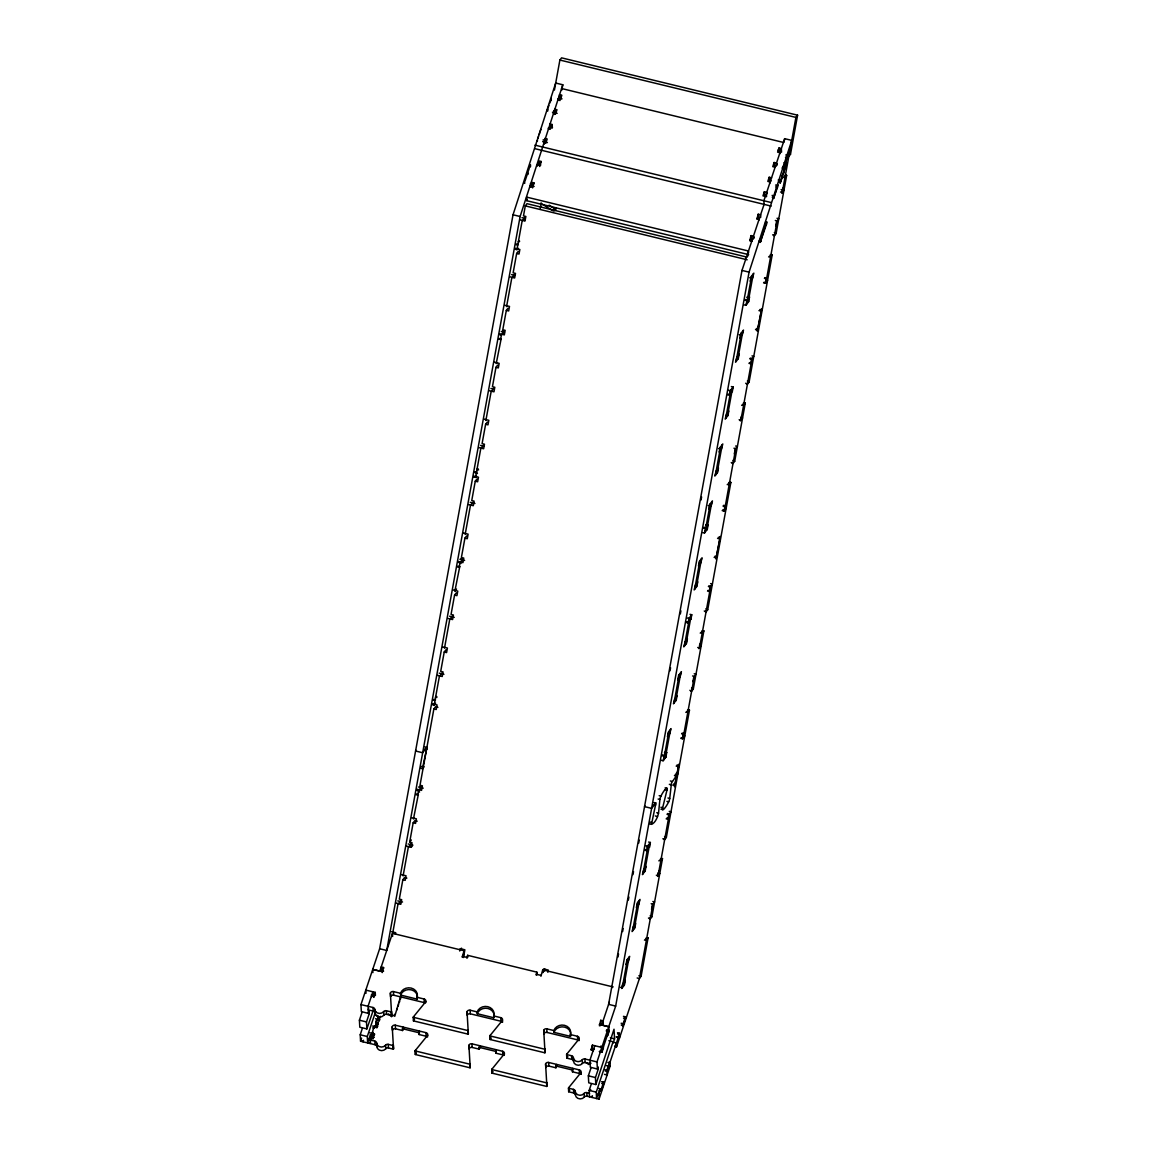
<?xml version="1.0" encoding="UTF-8"?>
<svg xmlns="http://www.w3.org/2000/svg" width="1157" height="1157" viewBox="0 0 1157 1157"><rect width="100%" height="100%" fill="white"/><g stroke="black" fill="none" stroke-linecap="round" stroke-linejoin="round"><path stroke-width="1.5" d="M649.786 823.885C653.994 825.867 657.668 817.435 658.521 813.241L659.909 799.473C659.909 795.785 668.616 783.188 666.953 790.202L662.672 807.702C660.994 814.716 669.715 802.119 669.729 798.431L671.479 783.014L676.223 776.029L674.444 775.595M537.427 140.344L537.427 141.125M658.521 813.241L656.771 812.691M362.17 1011.912L359.408 1020.199L359.798 1027.199L366.87 1028.92L366.48 1021.92L369.257 1013.633L361.346 1011.58L360.955 1004.58L379.641 948.74L513.028 214.783L555.707 83.044L562.794 84.765L561.825 90.044M562.794 84.765L520.115 216.504L386.727 950.461L379.641 948.74M374.854 1026.91C375.085 1020.46 369.17 1044.164 373.118 1032.406M403.099 875.936L408.276 847.459L411.082 843.786M416.028 794.657L417.793 795.09L418.632 790.535L421.423 786.861L419.658 786.427M431.937 704.584L434.15 705.134L439.327 676.657L442.119 672.984M444.49 648.195L449.668 619.733L452.459 616.045M457.42 566.916L459.184 567.349L460.023 562.794L462.814 559.12L461.05 558.686M473.763 476.959L475.541 477.393L480.719 448.916L483.51 445.243M485.882 420.454L491.06 391.992L493.851 388.318M498.812 339.175L500.576 339.608L501.4 335.053L504.206 331.379L502.427 330.945M515.154 249.218L516.933 249.652L522.096 221.175L524.902 217.502L524.352 220.539M406.874 878.12L404.516 877.541L402.838 879.754L399.324 899.105L401.681 899.683L400.857 904.239L396.128 903.096M406.483 846.157L411.198 847.3L412.022 842.744L409.665 842.18L413.179 822.815L414.857 820.617L417.229 821.181M416.592 793.919L418.357 794.353L413.454 818.997L414.018 818.259M437.925 707.317L435.553 706.739L433.875 708.952L420.02 785.241L422.377 785.82L421.553 790.376L416.824 789.219M445.908 649.815L444.23 652.013L440.716 671.364L443.073 671.942L442.234 676.498L437.52 675.355M456.248 592.876L454.571 595.074L451.056 614.439L453.414 615.003L452.589 619.559L447.875 618.417M457.984 566.178L459.748 566.612L454.846 591.256L456.523 589.058M466.604 535.937L464.926 538.15L461.397 557.5L463.769 558.079L462.93 562.635L458.215 561.478M476.944 478.998L475.267 481.211L471.752 500.562L474.11 501.14L473.285 505.696L468.571 504.553M487.299 422.074L485.622 424.272L482.093 443.637L484.465 444.201L483.626 448.757L478.911 447.614M497.64 365.135L495.963 367.333L492.448 386.698L494.806 387.277L493.981 391.818L489.252 390.676M499.376 338.437L501.14 338.871L496.237 363.515L496.787 362.777M507.995 308.196L506.318 310.409L502.789 329.759L505.161 330.338L504.322 334.894L499.607 333.737M518.336 251.271L516.658 253.47L513.144 272.821L515.501 273.399L514.677 277.955L509.948 276.812M747.104 257.158L526.985 203.675L525.307 205.888L523.485 215.896L525.857 216.46L525.018 221.016L520.303 219.873M400.177 903.762L400.727 900.724L397.936 904.398L392.758 932.86L393.322 932.137M421.119 788.568L421.423 786.861M462.496 560.827L462.814 559.12M503.787 333.65L504.206 331.379M513.997 277.478L514.547 274.44L511.756 278.114L506.578 306.591L507.142 305.853M395.39 934.292L395.68 932.701L391.543 931.703M554.434 90.072L559.887 60.048L561.564 57.85L797.592 115.194L790.506 154.257L788.828 156.455A2.459 2.285 37.3 0 1 788.163 156.195L785.936 154.821M540.319 208.39L541.274 203.126M559.916 100.587L560.552 97.072M555.982 208.607A2.459 2.285 37.3 0 1 554.695 208.636L553.017 210.834A2.459 2.285 37.3 0 0 555.794 209.128L556.025 207.855M459.806 950.49L460.139 948.639L464.868 949.796L463.465 957.475M461.513 948.147L459.734 950.924M542.893 972.473L543.544 968.915L548.259 970.058L547.854 972.328M544.397 971.258L544.802 968.988M741.984 270.42L608.596 1004.363L615.669 1006.084L749.071 272.141L791.75 140.387L784.663 138.666L763.88 200.768L764.083 204.37L741.984 270.42L749.071 272.141M612.458 987.528L612.632 986.574M617.997 956.998L618.547 953.961M622.625 931.573L623.175 928.536M628.352 900.059L628.902 897.022M632.966 874.634L633.53 871.597M638.693 843.12L639.243 840.098M670.019 670.8L670.568 667.763M680.359 613.875L680.909 610.838M701.055 499.998L701.605 496.96M747.74 256.218A2.459 2.285 37.3 0 1 747.769 255.769L748.001 254.497M750.459 240.974L750.821 238.978M644.984 850.279L646.749 850.713L647.573 846.157L650.379 842.484L648.6 842.05M661.327 760.323L663.106 760.756L664.494 755.463L662.281 754.928M686.376 622.538L688.14 622.972L688.965 618.417L691.77 614.743L689.991 614.309M702.718 532.582L704.497 533.015L705.871 527.722L704.107 527.288M727.767 394.797L729.532 395.231L730.356 390.676L733.162 387.002L731.383 386.568M744.11 304.841L745.875 305.274L747.263 299.981L745.498 299.562M627.441 959.298L622.264 987.76L620.499 987.326M632.619 930.821L637.796 902.359M642.959 873.882L648.137 845.42M663.655 760.019L668.833 731.557M674.01 703.08L679.173 674.618M684.351 646.156L689.529 617.679M694.706 589.217L699.869 560.74M705.047 532.278L710.224 503.816M715.402 475.339L720.565 446.877M725.743 418.415L730.92 389.938M736.098 361.476L741.261 333.014M746.439 304.537L751.616 276.075M629.119 957.085L623.941 985.547L622.177 985.128M634.296 928.623L639.474 900.146M644.637 871.684L649.815 843.222M665.333 757.821L670.51 729.344M675.688 700.882L680.866 672.419M686.029 643.943L691.206 615.481M696.384 587.004L701.547 558.542M706.725 530.08L711.902 501.603M717.08 473.141L722.243 444.678M727.42 416.202L732.598 387.74M737.776 359.277L742.939 330.801M748.116 302.339L753.294 273.862M647.211 847.343L649.554 847.04L650.379 842.484M663.106 760.756L665.897 757.083L666.721 752.527L664.957 752.093M688.603 619.602L690.931 619.299L691.77 614.743M704.497 533.015L707.289 529.342L708.113 524.786L706.348 524.352M729.561 391.76L732.323 391.558L733.162 387.002M745.875 305.274L748.68 301.601L749.505 297.045L747.74 296.611M784.027 142.181L784.663 138.666M666.157 818.838L667.936 819.272L668.76 814.716L671.002 811.78L669.223 811.346M680.793 738.368L682.558 738.802L683.946 733.509L682.182 733.075M707.549 591.097L709.328 591.531L710.152 586.975L712.394 584.039L710.615 583.605M722.185 510.627L723.949 511.061L725.338 505.768L723.559 505.349M748.941 363.356L750.719 363.79L751.544 359.234L753.786 356.298L752.007 355.864M763.562 282.887L765.341 283.32L766.729 278.027L764.951 277.608M797.592 115.194L795.915 117.407L782.277 192.438L780.512 192.019M614.83 1045.971L615.9 1046.622A2.459 2.14 -3.2 0 0 616.551 1046.883L639.416 978.533L641.094 976.32L648.079 937.908A2.459 2.285 37.3 0 0 647.385 937.835L646.127 937.951M648.47 918.022L649.583 918.716A2.459 2.285 37.3 0 0 650.234 918.962L651.912 916.763L662.484 858.61A2.459 2.285 37.3 0 0 661.79 858.537L660.531 858.653M662.874 838.724L663.988 839.418A2.459 2.285 37.3 0 0 664.653 839.678L666.331 837.466L689.471 710.167A2.459 2.285 37.3 0 0 688.777 710.094L687.518 710.21M689.861 690.281L690.975 690.975A2.459 2.285 37.3 0 0 691.626 691.235L693.303 689.022L703.875 630.869A2.459 2.285 37.3 0 0 703.181 630.811L701.923 630.912M704.266 610.983L705.38 611.677A2.459 2.285 37.3 0 0 706.045 611.937L707.722 609.739L730.862 482.426A2.459 2.285 37.3 0 0 730.168 482.353L728.91 482.469M731.253 462.54L732.367 463.234A2.459 2.285 37.3 0 0 733.017 463.494L734.695 461.281L745.267 403.128A2.459 2.285 37.3 0 0 744.573 403.07L743.315 403.171M745.658 383.242L746.771 383.936A2.459 2.285 37.3 0 0 747.436 384.196L749.114 381.998L772.24 254.685A2.459 2.285 37.3 0 0 771.56 254.627L770.287 254.728M772.645 234.799L773.758 235.493A2.459 2.285 37.3 0 0 774.409 235.753L776.087 233.54L786.659 175.401A2.459 2.285 37.3 0 0 785.965 175.329L784.706 175.445M766.498 195.287L766.527 196.748M426.991 747.335L422.392 768.769M645.042 805.966L644.536 806.631L651.608 808.353L655.947 802.958L651.492 824.391M547.333 110.421L547.854 108.599M776.275 166.058L777.027 163.571M524.309 183.356L524.584 182.358L524.642 183.37M753.265 238.978L753.901 236.91M623.045 1023.251C620.528 1033.027 627.759 1013.272 625.069 1017.205M530.499 166.767L530.499 164.713M601.192 1088.563C598.762 1098.427 605.921 1078.31 603.216 1082.518M625.17 1019.013L625.214 1016.772L623.449 1016.352M599.384 1090.357L601.293 1090.357M621.237 1025.044L623.146 1025.044M537.86 138.478L538.511 136.54M539.162 134.602L539.813 132.665M540.247 131.363L540.898 129.425M548.288 107.312L548.939 105.359M549.589 103.421L550.24 101.483M550.674 100.196L551.296 98.388M524.945 181.287L527.115 174.808M527.476 173.738L528.185 171.583M528.547 170.498L529.27 168.344M529.631 167.273L530.354 165.118M527.925 174.461L528.286 173.376M545.381 138.912L544.557 142.904L545.048 142.007M555.158 109.669L554.333 113.661L554.825 112.764M544.354 144.075L545.468 140.706M549.271 129.353L549.98 127.256L552.511 127.313M554.246 114.485L555.331 111.26M559.005 100.269L560.697 95.192M532.032 183.008L531.28 186.769L532.133 184.802M555.071 114.138L555.432 113.053M550.081 129.063L549.691 123.915L552.048 124.493L550.66 128.629L548.302 128.051L548.36 128.962M748.68 254.627L526.797 200.711L527.245 199.38M540.84 164.959L538.916 164.496L539.625 162.385M532.596 187.897L533.927 182.849L531.569 182.285L531.67 184.079L530.34 183.761M539.74 166.507L541.086 161.459L538.728 160.895L538.916 164.496M463.205 957.432L464.044 950.721L392.454 933.337L379.814 971.113L372.728 969.392L372.916 972.589M368.678 1008.6L368.244 1009.902L373.219 1011.102A2.459 2.14 -3.2 0 1 374.984 1013.026A4.917 4.295 -3.2 0 0 383.878 1015.195A2.459 2.14 -3.2 0 1 386.568 1014.356L391.543 1015.557A2.459 2.14 -3.2 0 0 391.645 1014.949L391.442 1011.348A2.459 2.14 -3.2 0 1 391.355 1011.956L391.543 1015.557M383.618 971.113L381.405 970.564L382.099 968.467M393.409 1049.182L393.221 1045.581A2.459 2.14 -3.2 0 0 393.308 1044.959L393.51 1048.56A2.459 2.14 -3.2 0 1 393.409 1049.182L388.434 1047.967A2.459 2.14 -3.2 0 0 385.744 1048.806A4.917 4.295 -3.2 0 1 376.849 1046.651A2.459 2.14 -3.2 0 0 375.085 1044.728L360.565 1041.213L360.217 1034.792L362.286 1028.573M374.073 993.849L373.147 996.611L372.887 991.809L368.042 1006.301L368.432 1013.301L369.126 1011.232L369.257 1013.633M373.913 997.421L375.244 992.373L365.8 990.088L365.988 993.299M382.229 972.589L383.56 967.541L381.203 966.963L381.405 970.564M360.565 1041.213L361.606 1038.104M366.87 1028.92L372.944 1011.204M363.529 1040.288L363.023 1041.806L362.951 1040.606M370.659 1041.864L370.11 1043.527L370.414 1034.647L367.651 1042.934L367.29 1036.513L375.62 1011.608M373.118 1038.972L373.075 1038.075L370.717 1037.496L369.907 1039.912L374.882 1041.126A2.459 2.14 -3.2 0 1 376.647 1043.05A4.917 4.295 -3.2 0 0 385.556 1045.205A2.459 2.14 -3.2 0 1 388.231 1044.366L393.221 1045.581M377.76 1026.36L375.996 1025.926L375.794 1022.325L376.603 1019.91L378.961 1020.488L379.004 1021.385M371.614 1039L373.132 1034.474M375.663 1026.924L376.676 1023.902M377.674 1020.879L378.021 1016.367M373.075 1038.075L374.463 1033.939L369.445 1032.724M376.82 1027.937L378.151 1022.904L375.794 1022.325M378.961 1020.488L380.349 1016.338L380.393 1017.249M394.739 1016.367L400.814 995.844M396.808 1009.931L397.415 1008.123M398.022 1006.315L398.63 1004.507M399.223 1002.685L399.83 1000.877M400.438 999.069L401.045 997.262M462.265 957.374L464.044 950.721M466.98 958.285L467.616 955.32L536.848 972.14L537.007 974.845M766.787 193.769L766.715 192.308L764.358 191.729L762.969 195.88L765.327 196.444M771.56 177.816L769.203 177.252L767.814 181.389L770.172 181.967L770.229 182.864M777.041 164.974L776.492 163.065L774.134 162.501L772.746 166.637L775.118 167.215M778.979 148.009L779.182 151.61L781.539 152.189L781.351 148.588L778.979 148.009L777.605 152.145L779.963 152.724L780.006 153.621M749.736 240.656L751.081 235.609L753.438 236.187L753.974 238.096M756.895 219.266L758.225 214.219L760.597 214.797L760.727 217.27M770.012 179.031L769.492 180.593L771.112 180.984M750.589 241.278L751.081 235.609M757.907 219.382L758.225 214.219M766.816 194.116L767.25 192.814M781.597 179.104L782.32 176.949M783.405 173.724L784.128 171.569M536.212 975.12L536.848 972.14M540.926 976.262L542.734 969.841L612.834 986.878M591.068 1050.18L592.398 1045.133L601.842 1047.432L602.103 1052.234L599.268 1051.554M599.398 1025.796L600.714 1020.3L603.072 1020.879L603.274 1024.48L600.917 1023.902L600.714 1020.3M592.167 1050.035L592.398 1045.133M600.309 1025.709L600.917 1023.902M594.756 1045.711L589.911 1060.202L590.301 1067.217L598.212 1069.256L595.436 1077.543L595.826 1084.543L588.739 1082.822L588.349 1075.822L591.126 1067.535M609.406 1001.948L601.683 1025.015L608.77 1026.736L609.03 1031.538L607.642 1035.674L607.584 1034.474M590.547 1062.516L590.113 1063.804L585.138 1062.589A2.459 2.14 -3.2 0 0 582.448 1063.428A4.917 4.295 -3.2 0 1 573.539 1061.273A2.459 2.14 -3.2 0 0 571.775 1059.349L566.8 1058.134L566.597 1054.533A2.459 2.14 -3.2 0 1 566.901 1053.969L579.122 1038.928A2.459 2.14 -3.2 0 0 577.459 1036.282L570.372 1034.56A8.62 7.521 -3.2 0 0 564.529 1025.319A8.62 7.521 -3.2 0 0 553.856 1030.554L546.769 1028.833A2.459 2.14 -3.2 0 0 543.718 1030.323L543.92 1033.924A2.459 2.14 -3.2 0 1 546.972 1032.434L577.647 1039.883A2.459 2.14 -3.2 0 1 578.992 1040.707M598.212 1069.256L598.068 1066.855L597.374 1068.923L596.998 1061.924L615.669 1006.084M589.52 1096.836L589.159 1090.415L591.241 1084.21M602.103 1052.234L603.419 1046.897L600.599 1046.217M590.316 1090.574L590.663 1089.547M595.826 1084.543L614.02 1029.224L614.555 1038.827L613.167 1042.963L613.094 1041.763L608.842 1040.736M592.485 1095.925L591.979 1097.429L591.907 1096.229M556.965 1065.771A8.62 7.521 -3.2 0 0 555.91 1067.781L548.837 1066.06A2.459 2.14 -3.2 0 0 545.786 1067.549L545.583 1063.948A2.459 2.14 -3.2 0 1 548.635 1062.459L579.324 1069.907A2.459 2.14 -3.2 0 1 580.988 1072.553L568.767 1087.594A2.459 2.14 -3.2 0 0 568.463 1088.159L568.665 1091.76L573.641 1092.975A2.459 2.14 -3.2 0 1 575.405 1094.898A4.917 4.295 -3.2 0 0 584.314 1097.053A2.459 2.14 -3.2 0 1 587.004 1096.214L599.051 1099.15L599.369 1090.27L596.607 1098.557L596.245 1092.136L613.094 1041.763M604.475 1074.361L607.136 1074.998L606.875 1070.196L608.249 1066.06L606.485 1065.626M617.939 1038.509L619.255 1033.172L617.491 1032.738M601.148 1090.791L603.361 1082.084L601.597 1081.665M623.001 1025.478L625.214 1016.772M599.051 1099.15L610.115 1066.089L609.913 1062.488A2.459 2.14 -3.2 0 0 609.218 1062.415L607.902 1062.488M781.857 176.226L782.219 175.155M783.665 170.846L784.027 169.761M603.318 1084.326L603.361 1082.2M516.933 249.652L518.047 248.177M500.576 339.608L501.14 338.871M475.541 477.393L476.51 476.106M473.155 502.181L470.364 505.855L465.186 534.317L465.75 533.594M459.184 567.349L459.748 566.612M788.163 156.195L789.841 153.997A2.459 2.285 37.3 0 0 790.506 154.257M783.029 177.643L785.965 175.329M786.659 175.401L784.981 177.6A2.459 2.285 37.3 0 0 784.287 177.527M783.115 187.882L781.727 193.176L783.954 190.24L781.134 189.546M776.275 225.47L775.725 226.194L776.549 221.638L778.791 218.702L777.012 218.268M773.758 235.493L775.436 233.295A2.459 2.285 37.3 0 0 776.087 233.54M750.792 280.63L750.228 281.368L751.052 276.812L753.858 273.139L752.469 278.418L749.635 277.738M768.61 256.941L771.56 254.627M772.24 254.685L770.562 256.897A2.459 2.285 37.3 0 0 769.882 256.825M434.15 705.134L435.611 703.196M749.505 297.045L746.728 297.248M765.341 283.32L767.583 280.384L765.804 279.951M416.086 750.329L415.58 751.009L422.652 752.73L426.861 747.248M740.437 337.569L739.873 338.292L740.711 333.737L743.503 330.063L742.114 335.356L739.28 334.677M422.522 768.783L424.084 766.744M736.922 356.92L735.534 362.213L738.325 358.54L739.164 353.984L738.6 354.722M417.793 795.09L418.357 794.353M750.719 363.79L751.269 363.052L749.505 362.633M729.532 395.231L730.096 394.494L728.317 394.074M746.771 383.936L748.449 381.738A2.459 2.285 37.3 0 0 749.114 381.998M726.567 413.859L725.179 419.138L727.984 415.464L728.809 410.923L728.245 411.646M409.665 842.18L411.342 839.968M741.637 405.384L744.573 403.07M745.267 403.128L743.589 405.34A2.459 2.285 37.3 0 0 742.895 405.268M411.198 847.3L412.875 845.102L408.161 843.959M741.724 415.623L740.335 420.917L742.563 417.981L740.798 417.547M719.741 451.432L719.177 452.17L720.016 447.614L722.807 443.941L721.418 449.234L718.584 448.54M716.226 470.783L714.838 476.077L717.629 472.403L718.468 467.847L717.904 468.585M734.883 453.197L734.333 453.934L735.158 449.379L737.399 446.443L735.621 446.009M732.367 463.234L734.044 461.021A2.459 2.285 37.3 0 0 734.695 461.281M709.4 508.371L708.836 509.109L709.66 504.553L712.466 500.88L711.078 506.159L708.243 505.479M727.232 484.682L730.168 482.353M730.862 482.426L729.185 484.638A2.459 2.285 37.3 0 0 728.491 484.566M708.113 524.786L705.784 525.09M723.949 511.061L726.191 508.125L724.412 507.692M699.045 565.296L698.495 566.033L699.32 561.478L702.111 557.804L700.723 563.097M695.531 584.661L694.142 589.954L696.933 586.281L697.772 581.725L697.208 582.448M709.328 591.531L709.877 590.793L708.113 590.359M688.14 622.972L688.704 622.235L686.925 621.801M705.38 611.677L707.057 609.479A2.459 2.285 37.3 0 0 707.722 609.739M685.175 641.6L683.801 646.879L686.593 643.205L687.417 638.65L686.853 639.387M700.245 633.125L703.181 630.811M703.875 630.869L702.198 633.081A2.459 2.285 37.3 0 0 701.504 633.009M700.332 643.364L698.944 648.658L701.185 645.722L699.407 645.288M678.349 679.173L677.8 679.911L678.624 675.355L681.415 671.682L680.027 676.961M674.835 698.524L673.446 703.818L676.238 700.144L677.076 695.588L676.512 696.326M693.506 680.938L692.942 681.675L693.766 677.12L696.008 674.184L694.229 673.75M690.975 690.975L692.653 688.762A2.459 2.285 37.3 0 0 693.303 689.022M668.008 736.112L667.444 736.835L668.269 732.28L671.074 728.606L669.686 733.9M685.841 712.408L688.777 710.094M689.471 710.167L687.793 712.365A2.459 2.285 37.3 0 0 687.099 712.307M666.721 752.527L664.393 752.831M682.558 738.802L684.799 735.866L683.02 735.433M667.936 819.272L668.5 818.534L666.721 818.1M646.749 850.713L647.313 849.976L645.534 849.542M663.988 839.418L665.665 837.205A2.459 2.285 37.3 0 0 666.331 837.466M643.798 869.341L642.41 874.62L645.201 870.946L646.025 866.391L645.476 867.128M658.854 860.866L661.79 858.537M662.484 858.61L660.806 860.822A2.459 2.285 37.3 0 0 660.112 860.75M658.94 871.105L657.552 876.399L659.794 873.448L658.015 873.029M636.957 906.914L636.408 907.652L637.232 903.096L640.023 899.423L638.635 904.702M633.443 926.265L632.055 931.559L634.86 927.885L635.685 923.329L635.121 924.067M652.114 908.679L651.55 909.416L652.374 904.861L654.616 901.925L652.852 901.491M649.583 918.716L651.261 916.503A2.459 2.285 37.3 0 0 651.912 916.763M626.617 963.839L626.053 964.576L626.877 960.021L629.683 956.347L628.294 961.641M644.449 940.149L647.385 937.835M648.079 937.908L646.401 940.106A2.459 2.285 37.3 0 0 645.707 940.048M623.102 983.204L621.714 988.497L624.505 984.824L625.33 980.268L624.78 981.006M468.223 1034.184L468.021 1030.583A2.459 2.14 -3.2 0 0 468.122 1029.976L468.325 1033.577A2.459 2.14 -3.2 0 1 468.223 1034.184L413.454 1020.879L413.266 1017.278A2.459 2.14 -3.2 0 1 413.555 1016.714L425.776 1001.673A2.459 2.14 -3.2 0 0 424.113 999.026L417.026 997.305A8.62 7.521 -3.2 0 0 411.198 988.064A8.62 7.521 -3.2 0 0 400.51 993.299L393.423 991.578A2.459 2.14 -3.2 0 0 390.372 993.068L390.574 996.669A2.459 2.14 -3.2 0 1 393.626 995.179L424.315 1002.627A2.459 2.14 -3.2 0 1 425.125 1002.989M413.454 1020.879A2.459 2.14 -3.2 0 1 413.758 1020.315L414.524 1019.375M470.089 1067.81L469.887 1064.209A2.459 2.14 -3.2 0 0 469.988 1063.587L470.19 1067.188A2.459 2.14 -3.2 0 1 470.089 1067.81L415.32 1054.504L415.132 1050.903A2.459 2.14 -3.2 0 1 415.421 1050.339L427.642 1035.298A2.459 2.14 -3.2 0 0 425.978 1032.651L395.289 1025.189A2.459 2.14 -3.2 0 0 392.237 1026.693L392.44 1030.294A2.459 2.14 -3.2 0 1 395.492 1028.804L402.578 1030.525A8.62 7.521 -3.2 0 1 403.981 1028.067M415.32 1054.504A2.459 2.14 -3.2 0 1 415.623 1053.94L416.39 1053M543.718 1030.323L544.99 1052.205A2.459 2.14 -3.2 0 1 544.889 1052.812L490.134 1039.507L489.932 1035.905A2.459 2.14 -3.2 0 1 490.235 1035.341L502.456 1020.3A2.459 2.14 -3.2 0 0 500.779 1017.654L493.706 1015.933A8.62 7.521 -3.2 0 0 487.864 1006.691A8.62 7.521 -3.2 0 0 477.176 1011.927L470.104 1010.206A2.459 2.14 -3.2 0 0 467.038 1011.695L467.24 1015.296A2.459 2.14 -3.2 0 1 470.292 1013.807L500.981 1021.255A2.459 2.14 -3.2 0 1 502.442 1022.267M490.134 1039.507A2.459 2.14 -3.2 0 1 490.423 1038.943L491.19 1038.003M545.583 1063.948L546.856 1085.83A2.459 2.14 -3.2 0 1 546.755 1086.437L492 1073.132L491.797 1069.531A2.459 2.14 -3.2 0 1 492.101 1068.967L504.322 1053.926A2.459 2.14 -3.2 0 0 502.644 1051.279L471.969 1043.831A2.459 2.14 -3.2 0 0 468.903 1045.321L469.106 1048.922A2.459 2.14 -3.2 0 1 472.157 1047.432L479.244 1049.153A8.62 7.521 -3.2 0 1 480.661 1046.695M492 1073.132A2.459 2.14 -3.2 0 1 492.289 1072.568L493.056 1071.628M566.8 1058.134A2.459 2.14 -3.2 0 1 567.104 1057.57L567.87 1056.63M568.665 1091.76A2.459 2.14 -3.2 0 1 568.969 1091.196L569.736 1090.256M558.527 98.735L561.044 98.504M586.801 1062.618A2.459 2.14 -3.2 0 0 588.262 1063.63L590.88 1063.471M608.105 1066.089L609.406 1066.016A2.459 2.14 -3.2 0 1 610.115 1066.089M559.887 60.048L795.915 117.407M561.535 88.511L783.405 142.427M562.027 98.851L559.67 98.273L559.467 94.672L561.839 95.25L560.451 99.386L558.093 98.822L558.137 99.719M786.254 156.021L787.237 158.046L783.361 169.269L787.657 155.371L787.237 158.046L785.473 157.612M783.969 162.761L786.182 163.296L786.283 165.089L780.049 183.24L786.182 163.296C787.44 160.216 786.5 168.893 783.925 164.525M553.841 110.754L554.724 110.971L554.622 109.163L556.98 109.741L555.606 113.878L553.234 113.299M782.797 166.377L783.781 168.387L782.002 167.967M552.467 112.2L557.182 113.343M778.198 180L780.411 180.55L780.512 182.343L778.748 181.909M775.58 185.048L777.359 185.482L777.461 187.289L773.57 198.498L777.866 184.614L777.461 187.289L775.682 186.855M543.168 139.78L544.947 140.199L544.846 138.406L547.203 138.985L545.815 143.121L543.457 142.542M772.124 195.403L773.888 195.837L773.99 197.63L772.225 197.196M542.676 141.429L547.406 142.586M534.939 145.131L770.967 202.475M535.127 148.732L771.169 206.091M775.335 220.481L777.114 220.915L765.905 282.583L764.126 282.163M758.428 217.82L759.614 218.109M539.697 165.61L537.34 165.032L537.398 166.044M756.852 218.369L759.209 218.933L759.252 219.844M765.5 222.245L766.484 224.256L760.236 242.406L766.382 222.462C767.481 219.468 766.99 227.076 764.719 223.836M759.73 239.499L760.713 241.509L758.949 241.075M529.993 185.453L534.129 186.451M751.269 239.21L752.455 239.499M532.538 187L530.181 186.422L530.224 187.318M749.693 239.759L752.05 240.323L752.108 241.22M525.307 205.888L747.176 259.79M513.028 214.783L520.115 216.504M521.981 217.675L525.133 218.427M764.401 278.345L766.165 278.765M518.784 240.989L519.667 241.206M518.22 241.726L519.103 241.943M516.543 243.925L518.322 244.358M515.993 244.662L517.758 245.096M744.934 300.285L746.713 300.719M746.901 301.167L748.68 301.601M515.125 248.336L519.855 249.493L519.016 254.048L516.658 253.47M759.787 309.526L761.566 309.96L757.314 331.264L761.61 308.731L760.727 311.059L758.949 310.626M756.345 328.501L758.11 328.935L757.271 330.034L755.507 329.6M511.625 274.599L514.778 275.366M750.329 358.077L752.108 358.496L740.885 420.179L739.121 419.745M749.765 358.8L751.544 359.234M504.785 305.274L509.499 306.417L508.675 310.973L506.318 310.409M501.285 331.538L504.438 332.305M499.636 334.619L501.4 335.053M728.592 390.242L730.356 390.676M730.559 391.124L732.323 391.558M494.429 362.213L499.159 363.356L498.32 367.912L495.963 367.333M490.93 388.477L494.082 389.244M733.943 448.222L735.722 448.641L724.513 510.324L722.735 509.904M484.089 419.152L488.804 420.295L487.979 424.85L485.622 424.272M480.589 445.402L483.742 446.168M723.009 506.072L724.774 506.506M477.393 468.73L478.275 468.947M476.829 469.467L478.608 469.901M475.151 471.666L476.93 472.099M474.601 472.403L476.366 472.837M703.543 528.026L705.322 528.46M476.568 473.285L477.451 473.502M705.51 528.908L707.289 529.342M473.734 476.077L478.463 477.234L477.624 481.775L475.267 481.211M718.396 537.267L720.175 537.687L715.923 559.005L720.218 536.472L719.336 538.8L717.557 538.367M714.954 556.242L716.718 556.676L715.879 557.775L714.115 557.341M470.248 502.34L474.963 503.483M708.937 585.804L710.716 586.237L699.508 647.92L697.729 647.486M708.388 586.541L710.152 586.975M463.393 533.015L468.108 534.158L467.283 538.714L464.926 538.15M459.893 559.279L464.608 560.422M458.244 562.36L460.023 562.794M687.2 617.983L688.965 618.417M460.211 563.242L461.093 563.459M689.167 618.865L690.931 619.299M453.038 589.954L457.767 591.097L456.928 595.653L454.571 595.074M449.552 616.218L454.267 617.361M692.551 675.963L694.33 676.382L683.122 738.065L681.343 737.631M442.697 646.879L447.412 648.036L446.588 652.591L444.23 652.013M439.197 673.143L443.926 674.3M681.618 733.813L683.382 734.247M436.001 696.471L436.883 696.688M435.437 697.208L436.767 697.526M433.759 699.407L435.538 699.84M433.21 700.144L434.974 700.578M662.151 755.767L663.93 756.201M664.132 756.649L665.897 757.083M432.342 703.818L437.071 704.96L436.247 709.516L433.875 708.952M677.019 765.008L678.783 765.428L674.531 786.746L678.826 764.213L677.944 766.541L676.18 766.108M676.122 773.382L677.901 773.816L677.062 774.915L675.283 774.496M670.351 780.975L672.13 781.394M673.562 783.983L675.326 784.417L674.488 785.516L672.723 785.082M669.325 784.345L671.089 784.779M665.116 787.845L666.895 788.279M664.74 789.667L666.953 790.202M659.172 795.669L660.936 796.103M667.951 797.997L669.729 798.431M658.131 799.039L659.909 799.473M666.924 801.382L668.688 801.801M424.981 746.916L426.759 747.35M653.936 802.539L655.701 802.972M425.053 748.839L426.817 749.273M654.009 804.477L655.773 804.896M660.893 807.268L662.672 807.702M660.965 809.191L662.744 809.625M667.546 813.545L669.325 813.978L658.116 875.661L656.337 875.227M666.996 814.282L668.76 814.716M655.296 815.96L657.509 816.509M420.758 766.339L422.536 766.773M649.713 821.962L651.478 822.396M420.83 768.262L422.594 768.696M418.501 787.02L423.231 788.163M416.853 790.101L418.632 790.535M645.808 845.724L647.573 846.157M647.775 846.606L649.554 847.04M418.27 791.721L419.601 792.039M411.646 817.695L416.375 818.838L415.551 823.394L413.179 822.815M651.174 903.704L652.938 904.123L639.416 978.533L637.16 977.983M401.305 874.62L406.02 875.777L405.196 880.332L402.838 879.754M397.806 900.884L402.535 902.041M638.838 975.77L641.094 976.32M462.207 956.246L466.922 957.389M536.154 974.208L540.883 975.365M623.536 1018.146L625.315 1018.579M621.135 1023.251L622.9 1023.67M372.728 969.392L382.172 971.678M599.326 1024.437L608.77 1026.736M606.601 1029.759L608.972 1030.337L602.045 1051.033L600.266 1050.599M606.196 1030.858L609.03 1031.538M617.549 1033.939L619.328 1034.372L606.933 1071.396L605.169 1070.963M616.102 1036.889L617.867 1037.308M616.695 1037.294L619.53 1037.974L619.255 1033.172M610.303 1037.8L614.555 1038.827M400.51 993.299L400.611 995.092L417.127 999.113L417.026 997.305M477.176 1011.927L477.277 1013.72L493.808 1017.741L493.706 1015.933M553.856 1030.554L553.943 1032.348L570.473 1036.368L570.372 1034.56M600.657 1047.418L603.491 1048.097M371.325 994.977L374.275 995.7M592.601 1048.748L594.365 1049.168M373.87 996.524L371.498 995.946L371.556 996.842M591.01 1049.283L593.367 1049.847L593.425 1050.758M360.955 1004.58L373.017 1007.501A2.459 2.14 -3.2 0 1 374.781 1009.425A4.917 4.295 -3.2 0 0 383.69 1011.594A2.459 2.14 -3.2 0 1 386.366 1010.755L391.355 1011.956M413.266 1017.278L468.021 1030.583M489.932 1035.905L544.687 1049.211A2.459 2.14 -3.2 0 0 544.788 1048.604L544.889 1052.812M566.597 1054.533L571.587 1055.748A2.459 2.14 -3.2 0 1 573.351 1057.672A4.917 4.295 -3.2 0 0 582.246 1059.826A2.459 2.14 -3.2 0 1 584.936 1058.988L596.998 1061.924M605.097 1069.762L606.875 1070.196M376.213 1015.34L377.992 1015.774M375.533 1018.724L379.959 1019.794M403.2 1027.185A8.62 7.521 -3.2 0 0 402.477 1028.718L418.993 1032.738L419.094 1034.532L426.181 1036.253A2.459 2.14 -3.2 0 1 427.512 1037.077M479.866 1045.812A8.62 7.521 -3.2 0 0 479.143 1047.345L495.673 1051.366L495.76 1053.159L502.847 1054.88A2.459 2.14 -3.2 0 1 503.859 1055.372M556.546 1064.44A8.62 7.521 -3.2 0 0 555.808 1065.973L572.339 1069.994L572.44 1071.787L579.512 1073.508A2.459 2.14 -3.2 0 1 580.857 1074.332M359.408 1020.199L366.48 1021.92M588.349 1075.822L595.436 1077.543M372.641 1026.028L376.763 1027.04M372.742 1027.835L374.506 1028.269M601.683 1083.458L603.462 1083.892M598.69 1088.419L601.047 1088.983M370.428 1034.734L372.192 1035.168L372.294 1036.961L374.217 1037.439M360.217 1034.792L367.29 1036.513M589.159 1090.415L596.245 1092.136M368.085 1038.697L369.864 1039.116M597.041 1094.32L598.805 1094.753M415.132 1050.903L469.887 1064.209M491.797 1069.531L546.552 1082.836A2.459 2.14 -3.2 0 0 546.654 1082.214L546.755 1086.437M568.463 1088.159L573.453 1089.373A2.459 2.14 -3.2 0 1 575.217 1091.297A4.917 4.295 -3.2 0 0 584.111 1093.452A2.459 2.14 -3.2 0 1 586.801 1092.613L589.593 1093.293M614.642 1042.37L615.698 1043.021A2.459 2.14 -3.2 0 0 616.348 1043.281L616.551 1046.883M388.376 1013.879L391.63 1016.743M788.727 153.303L789.841 153.997M778.14 149.991L779.254 150.685M774.322 232.6L775.436 233.295M549.127 205.179L554.695 208.636M540.767 203.256L551.903 210.14M747.335 381.043L748.449 381.738M732.931 460.341L734.044 461.021M705.944 608.784L707.057 609.479M691.539 688.082L692.653 688.762M664.552 836.525L665.665 837.205M650.147 915.809L651.261 916.503M467.038 1011.695L468.325 1033.577M468.903 1045.321L470.19 1067.188M390.372 993.068L391.645 1014.949M392.237 1026.693L393.51 1048.56M774.134 162.501L774.337 166.102M769.203 177.252L769.579 182.17M764.358 191.729L764.546 195.345M748.579 252.819L748.478 251.011L526.609 197.109L526.797 200.711M615.698 1043.021L615.9 1046.622M560.465 95.915L560.567 97.709M609.218 1062.415L609.406 1066.016M608.249 1066.06L608.322 1067.26M551.108 98.895L551.209 100.702M552.048 124.493L552.251 128.094M547.637 109.25L547.738 111.043M541.086 161.459L541.143 162.587M588.262 1063.63L588.32 1064.527M584.936 1058.988L585.138 1062.589M586.801 1092.613L587.004 1096.214M533.927 182.849L533.97 183.761M582.246 1059.826L582.448 1063.428M584.111 1093.452L584.314 1097.053M579.122 1038.928L579.165 1039.825M580.988 1072.553L581.089 1074.347M577.459 1036.282L577.647 1039.883M579.324 1069.907L579.512 1073.508M573.351 1057.672L573.539 1061.273M575.217 1091.297L575.405 1094.898M571.587 1055.748L571.775 1059.349M573.453 1089.373L573.641 1092.975M566.901 1053.969L567.104 1057.57M568.767 1087.594L568.969 1091.196M555.808 1065.973L555.91 1067.781M546.769 1028.833L546.972 1032.434M548.635 1062.459L548.837 1066.06M542.734 969.841L542.879 972.545M502.456 1020.3L502.543 1022.108M504.322 1053.926L504.365 1054.822M500.779 1017.654L500.981 1021.255M502.644 1051.279L502.847 1054.88M490.235 1035.341L490.423 1038.943M492.101 1068.967L492.289 1072.568M479.143 1047.345L479.244 1049.153M467.616 955.32L467.732 957.345M470.104 1010.206L470.292 1013.807M471.969 1043.831L472.157 1047.432M425.776 1001.673L425.834 1002.569M427.642 1035.298L427.7 1036.195M424.113 999.026L424.315 1002.627M425.978 1032.651L426.181 1036.253M413.555 1016.714L413.758 1020.315M415.421 1050.339L415.623 1053.94M402.477 1028.718L402.578 1030.525M392.454 933.337L392.628 936.476M393.423 991.578L393.626 995.179M395.289 1025.189L395.492 1028.804M386.366 1010.755L386.568 1014.356M388.231 1044.366L388.434 1047.967M383.56 967.541L383.603 968.438M383.69 1011.594L383.878 1015.195M385.556 1045.205L385.744 1048.806M378.151 1022.904L378.238 1024.48M375.244 992.373L375.418 995.526M376.603 1019.91L376.661 1021.038M374.781 1009.425L374.984 1013.026M376.647 1043.05L376.849 1046.651M373.017 1007.501L373.219 1011.102M374.463 1033.939L374.506 1034.835M374.882 1041.126L375.085 1044.728M370.717 1037.496L370.761 1038.408M400.611 995.092A8.62 7.521 -3.2 0 1 411.299 989.857A8.62 7.521 -3.2 0 1 417.127 999.113M477.277 1013.72A8.62 7.521 -3.2 0 1 487.965 1008.485A8.62 7.521 -3.2 0 1 493.808 1017.741M553.943 1032.348A8.62 7.521 -3.2 0 1 564.63 1027.112A8.62 7.521 -3.2 0 1 570.473 1036.368M394.624 1014.342A2.459 2.14 -3.2 0 1 391.572 1015.846M419.34 1031.263A8.62 7.521 -3.2 0 1 419.094 1034.532M496.122 1050.99A8.62 7.521 -3.2 0 1 495.76 1053.159M572.787 1069.618A8.62 7.521 -3.2 0 1 572.44 1071.787M419.326 1031.104A8.62 7.521 -3.2 0 1 418.993 1032.738M495.991 1049.732A8.62 7.521 -3.2 0 1 495.673 1051.366M572.672 1068.359A8.62 7.521 -3.2 0 1 572.339 1069.994"/></g></svg>
